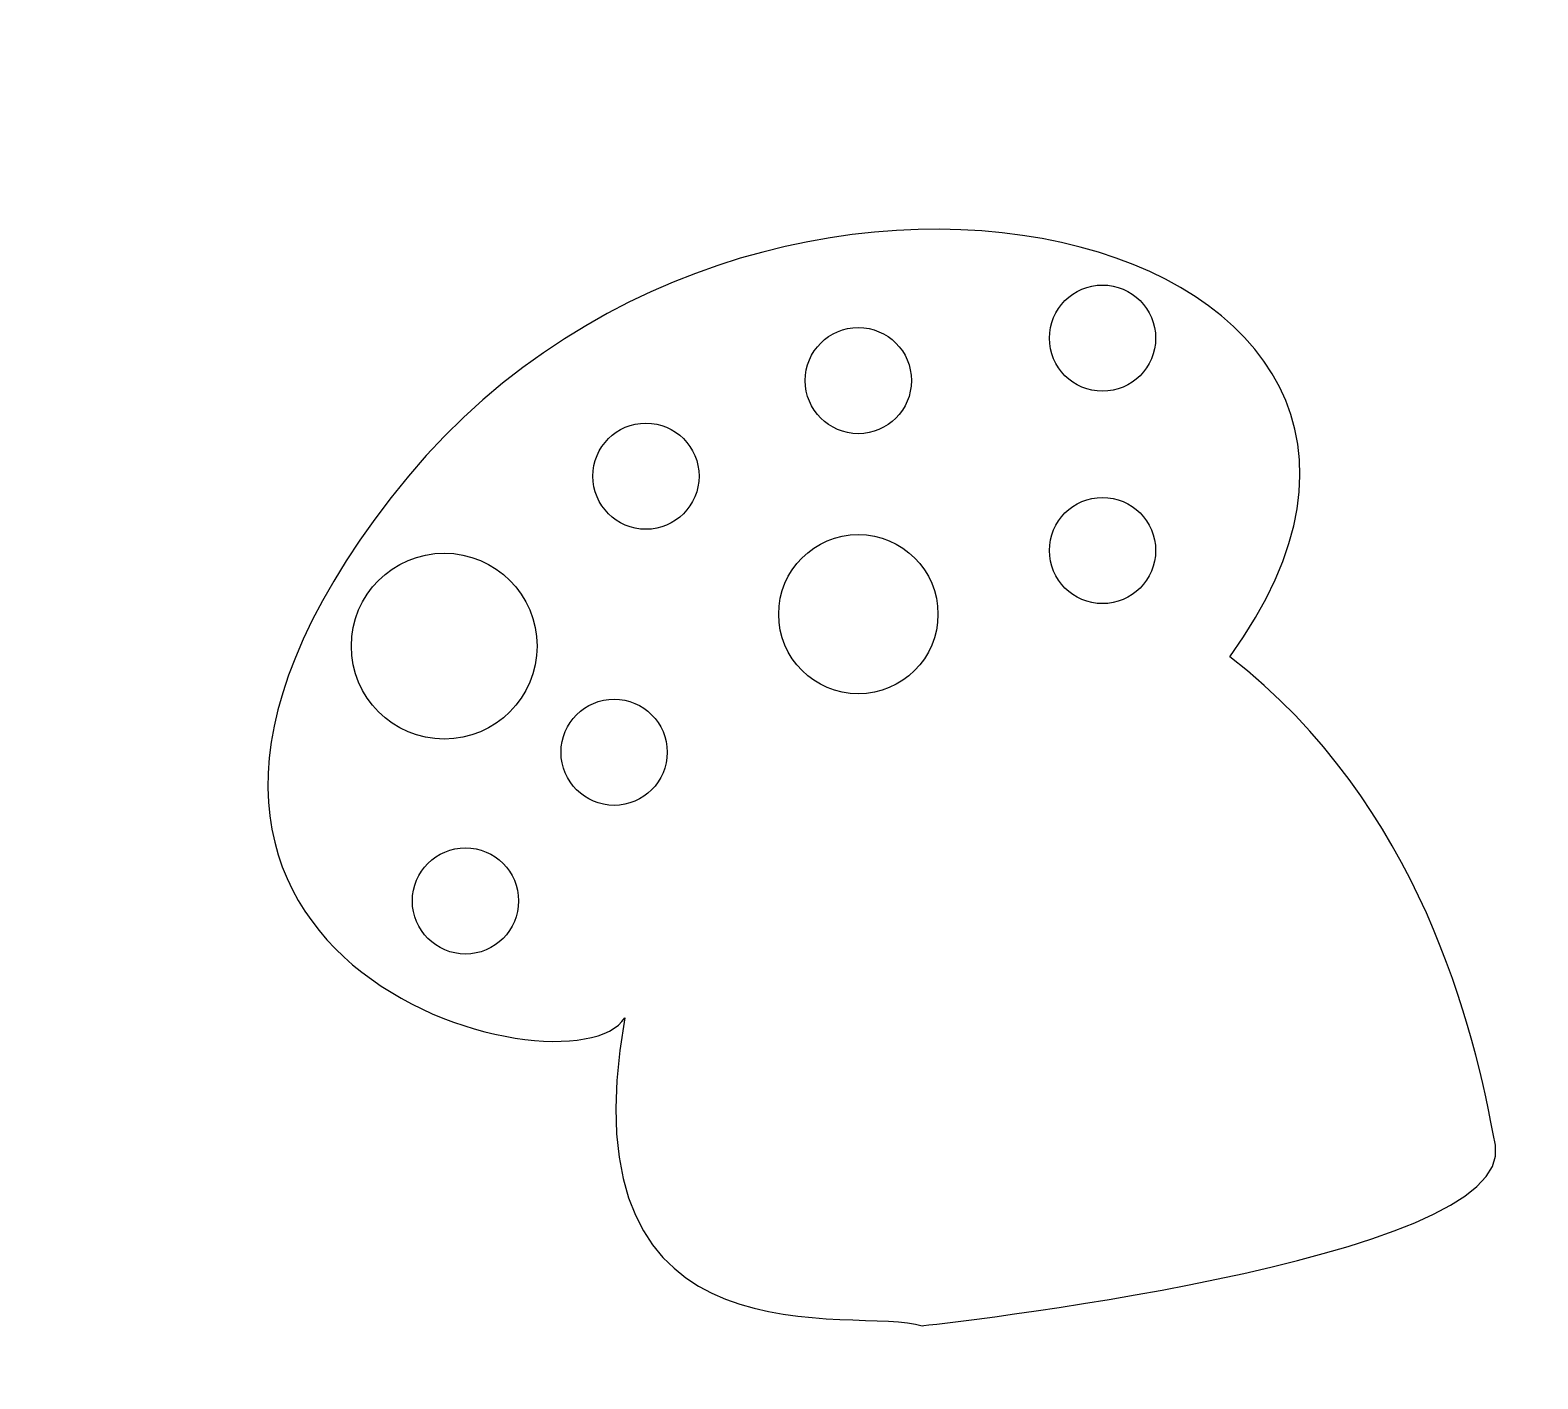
# Model space of a CAD drawing. Header units: centimetres. Extents: x -14.8 to 11.4, y -10.4 to 13.
import ezdxf

# ---------------------------------------------------------------- set-up
doc = ezdxf.new("R2010")
doc.units = ezdxf.units.CM
doc.header["$MEASUREMENT"] = 0
doc.layers.add('Camada 1', color=7, linetype='Continuous')

msp = doc.modelspace()

# ---------------------------------------------------------------- linework, layer by layer
at = {"layer": 'Camada 1'}
for points, knots in [([(0.69665, -9.51635), (-0.40936, -9.14768), (-5.5708, -10.43805), (-4.46479, -4.1706), (-4.46479, -4.1706), (-5.38647, -5.64528), (-14.78764, -3.2489), (-8.52019, 4.8619), (-8.52019, 4.8619), (-2.25274, 12.97273), (11.3882, 9.47034), (6.04242, 2.09685), (6.04242, 2.09685), (9.36048, -0.48387), (10.28216, -4.35494), (10.65085, -6.38265), (10.65085, -6.38265), (11.0195, -8.41034), (0.69665, -9.51635), (0.69665, -9.51635)], [0, 0, 0, 0, 0.16666667, 0.16666667, 0.16666667, 0.16666667, 0.33333333, 0.33333333, 0.33333333, 0.33333333, 0.5, 0.5, 0.5, 0.5, 0.66666667, 0.66666667, 0.66666667, 0.66666667, 1, 1, 1, 1]), ([(3.8304, 6.70528), (4.33946, 6.70528), (4.75208, 7.11787), (4.75208, 7.62696), (4.75208, 7.62696), (4.75208, 8.13604), (4.33946, 8.54864), (3.8304, 8.54864), (3.8304, 8.54864), (3.32132, 8.54864), (2.9087, 8.13605), (2.9087, 7.62696), (2.9087, 7.62696), (2.9087, 7.11787), (3.32129, 6.70528), (3.8304, 6.70528)], [0, 0, 0, 0, 0.2, 0.2, 0.2, 0.2, 0.4, 0.4, 0.4, 0.4, 0.6, 0.6, 0.6, 0.6, 1, 1, 1, 1]), ([(-0.40936, 5.96792), (0.09972, 5.96792), (0.51232, 6.38054), (0.51232, 6.8896), (0.51232, 6.8896), (0.51232, 7.39868), (0.0997, 7.81128), (-0.40936, 7.81128), (-0.40936, 7.81128), (-0.91844, 7.81128), (-1.33104, 7.39869), (-1.33104, 6.8896), (-1.33104, 6.8896), (-1.33107, 6.38053), (-0.91845, 5.96792), (-0.40936, 5.96792)], [0, 0, 0, 0, 0.2, 0.2, 0.2, 0.2, 0.4, 0.4, 0.4, 0.4, 0.6, 0.6, 0.6, 0.6, 1, 1, 1, 1]), ([(-4.09609, 4.3089), (-3.58701, 4.3089), (-3.17441, 4.72149), (-3.17441, 5.23058), (-3.17441, 5.23058), (-3.17441, 5.73966), (-3.587, 6.15226), (-4.09609, 6.15226), (-4.09609, 6.15226), (-4.60518, 6.15226), (-5.01777, 5.73967), (-5.01777, 5.23058), (-5.01777, 5.23058), (-5.0178, 4.72149), (-4.6052, 4.3089), (-4.09609, 4.3089)], [0, 0, 0, 0, 0.2, 0.2, 0.2, 0.2, 0.4, 0.4, 0.4, 0.4, 0.6, 0.6, 0.6, 0.6, 1, 1, 1, 1]), ([(3.8304, 3.01855), (4.33946, 3.01855), (4.75208, 3.43114), (4.75208, 3.94023), (4.75208, 3.94023), (4.75208, 4.44931), (4.33946, 4.86191), (3.8304, 4.86191), (3.8304, 4.86191), (3.32132, 4.86191), (2.9087, 4.44932), (2.9087, 3.94023), (2.9087, 3.94023), (2.9087, 3.43114), (3.32129, 3.01855), (3.8304, 3.01855)], [0, 0, 0, 0, 0.2, 0.2, 0.2, 0.2, 0.4, 0.4, 0.4, 0.4, 0.6, 0.6, 0.6, 0.6, 1, 1, 1, 1]), ([(-0.40936, 1.45166), (0.35428, 1.45166), (0.97314, 2.07057), (0.97314, 2.83419), (0.97314, 2.83419), (0.97314, 3.59783), (0.35425, 4.21672), (-0.40936, 4.21672), (-0.40936, 4.21672), (-1.17297, 4.21672), (-1.79189, 3.59783), (-1.79189, 2.83419), (-1.79189, 2.83419), (-1.79189, 2.07058), (-1.173, 1.45166), (-0.40936, 1.45166)], [0, 0, 0, 0, 0.2, 0.2, 0.2, 0.2, 0.4, 0.4, 0.4, 0.4, 0.6, 0.6, 0.6, 0.6, 1, 1, 1, 1]), ([(-7.59849, 0.66823), (-6.70758, 0.66823), (-5.98554, 1.39046), (-5.98554, 2.28118), (-5.98554, 2.28118), (-5.98554, 3.1719), (-6.70759, 3.89413), (-7.59849, 3.89413), (-7.59849, 3.89413), (-8.48939, 3.89413), (-9.21144, 3.1719), (-9.21144, 2.28118), (-9.21144, 2.28118), (-9.21144, 1.39046), (-8.48939, 0.66823), (-7.59849, 0.66823)], [0, 0, 0, 0, 0.2, 0.2, 0.2, 0.2, 0.4, 0.4, 0.4, 0.4, 0.6, 0.6, 0.6, 0.6, 1, 1, 1, 1]), ([(-4.6491, -0.48384), (-4.14002, -0.48384), (-3.72742, -0.07125), (-3.72742, 0.43784), (-3.72742, 0.43784), (-3.72742, 0.94693), (-4.14001, 1.35952), (-4.6491, 1.35952), (-4.6491, 1.35952), (-5.15818, 1.35952), (-5.57078, 0.94693), (-5.57078, 0.43784), (-5.57078, 0.43784), (-5.57078, -0.07125), (-5.15821, -0.48384), (-4.6491, -0.48384)], [0, 0, 0, 0, 0.2, 0.2, 0.2, 0.2, 0.4, 0.4, 0.4, 0.4, 0.6, 0.6, 0.6, 0.6, 1, 1, 1, 1]), ([(-7.22982, -3.06459), (-6.72074, -3.06459), (-6.30814, -2.65197), (-6.30814, -2.14291), (-6.30814, -2.14291), (-6.30814, -1.63383), (-6.72073, -1.22121), (-7.22982, -1.22121), (-7.22982, -1.22121), (-7.73891, -1.22121), (-8.1515, -1.63383), (-8.1515, -2.14291), (-8.1515, -2.14291), (-8.15152, -2.65197), (-7.73893, -3.06459), (-7.22982, -3.06459)], [0, 0, 0, 0, 0.2, 0.2, 0.2, 0.2, 0.4, 0.4, 0.4, 0.4, 0.6, 0.6, 0.6, 0.6, 1, 1, 1, 1])]:
    msp.add_open_spline(points, degree=3, knots=knots, dxfattribs=at)

doc.saveas('drawing.dxf')
